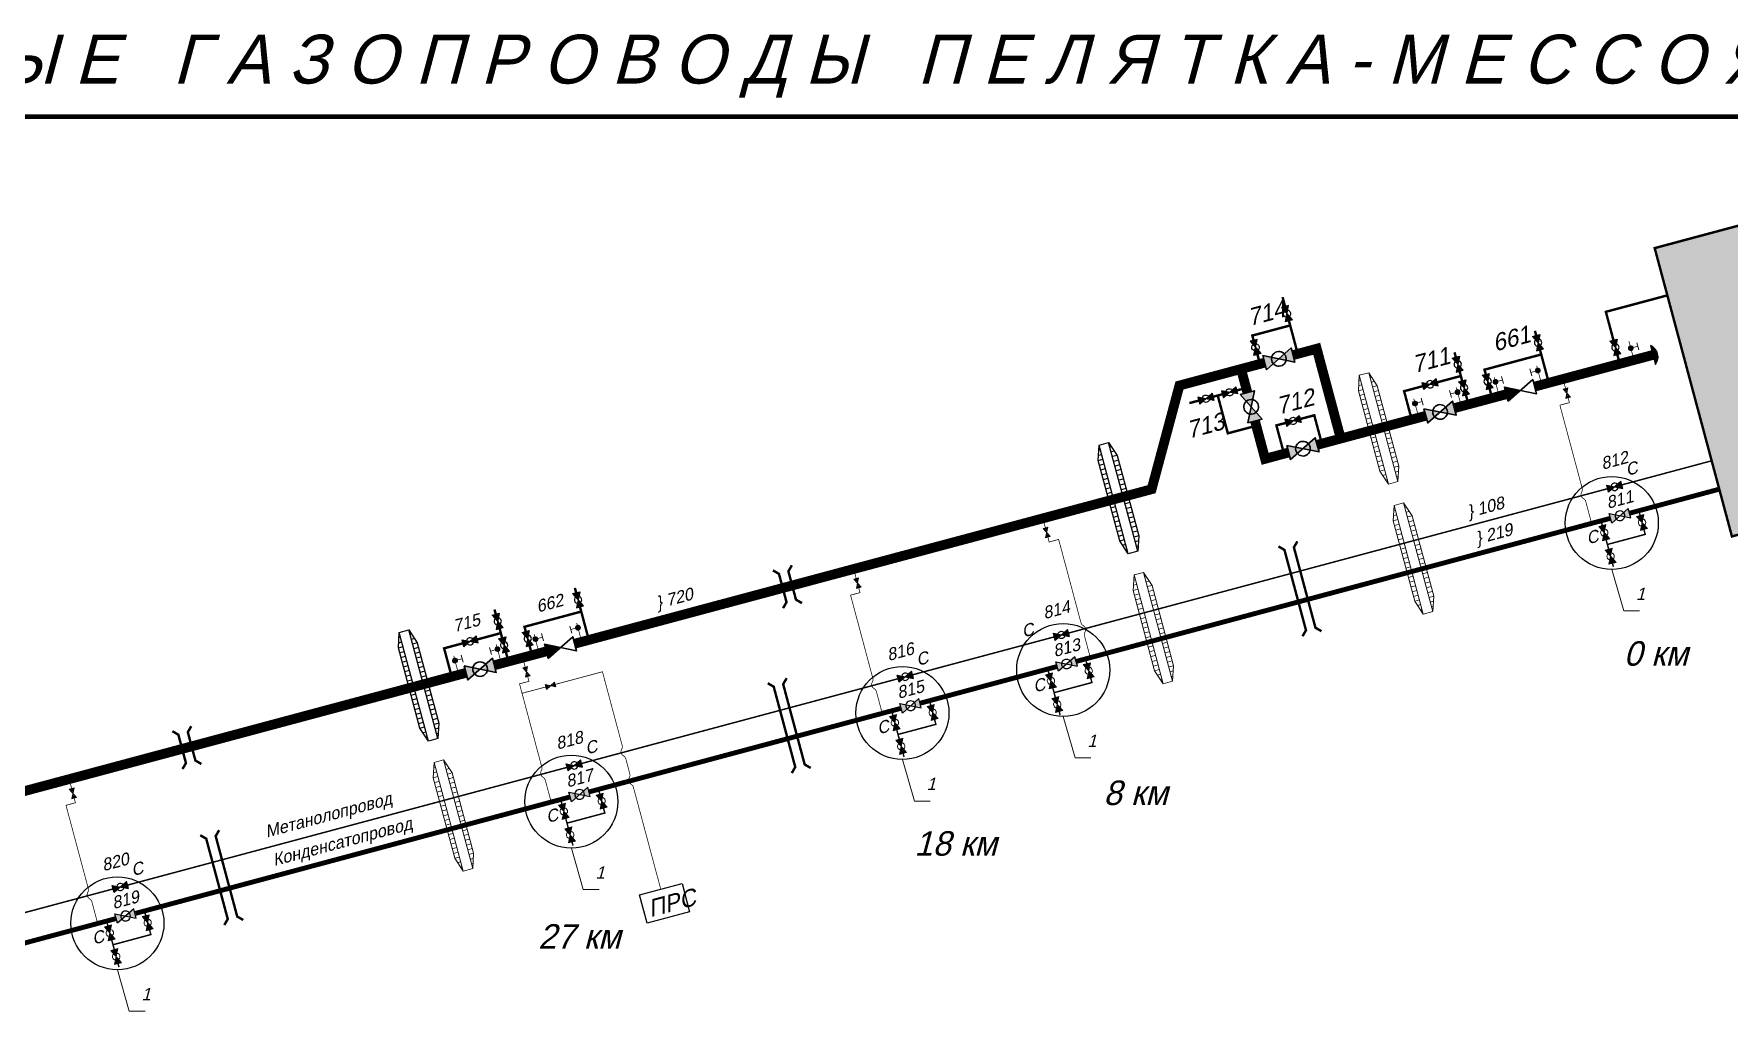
# Paper-space layout 'Layout1' of a CAD drawing. Header units: millimetres. Extents: x 4 to 970, y 6 to 602.
# Drawn here: x 277.7 to 624, y 399.4 to 602.1 of the extents above; entities that cross this region are included whole.
import ezdxf

# ---------------------------------------------------------------- set-up
doc = ezdxf.new("R2010")
doc.units = ezdxf.units.MM
for name, color, linetype in [('Вентили', 7, 'Continuous'), ('Заглушки сферич.', 7, 'Continuous'), ('Задвижки ручн.ВД', 7, 'Continuous'), ('Клапаны обр.', 7, 'Continuous'), ('Краны шар.ВД', 7, 'Continuous'), ('Переезды', 7, 'Continuous'), ('Площадки', 7, 'Continuous'), ('Рамка', 7, 'Continuous'), ('Трубы 0057', 7, 'Continuous'), ('Трубы 0108', 7, 'Continuous'), ('Трубы 0114', 7, 'Continuous'), ('Трубы 0159', 7, 'Continuous'), ('Трубы 0219', 7, 'Continuous'), ('Трубы 0720', 7, 'Continuous')]:
    doc.layers.add(name, color=color, linetype=linetype)
doc.styles.add('# елементов', font='ruslat.shx', dxfattribs={"oblique": 15, "height": 2.5})
doc.styles.add('# елементов 3.5', font='ruslat.shx', dxfattribs={"oblique": 15, "height": 3.5})
doc.styles.add('Наим. объектов', font='ruslat.shx', dxfattribs={"oblique": 15, "height": 3.5})
doc.styles.add('Наим. труб', font='ruslat.shx', dxfattribs={"oblique": 15, "height": 2.5})
doc.styles.add('Рамка 10', font='ruslat.shx', dxfattribs={"oblique": 15, "height": 10})
doc.styles.add('Рамка 5', font='ruslat.shx', dxfattribs={"oblique": 15, "height": 5})
doc.dimstyles.new('Выноски диам. труб', dxfattribs={"dimtxt": 2.5, "dimasz": 1.5, "dimexe": 1.25, "dimexo": 0.625, "dimgap": 1, "dimtad": 1, "dimtoh": 1, "dimtxsty": 'Наим. труб', "dimblk": 'OBLIQUE', "dimcen": 2.5, "dimclrd": 256, "dimclre": 256, "dimclrt": 256, "dimadec": 0, "dimazin": 0, "dimtfac": 1, "dimtmove": 0, "dimatfit": 3, "dimldrblk": 'DOTSMALL', "dimfxl": 0, "dimlwd": 20, "dimlwe": 20, "dimarcsym": 0})

# ---------------------------------------------------------------- blocks, each defined once
blk = doc.blocks.new('Задвижка ручн.ВД')
at = {"layer": 'Задвижки ручн.ВД', "linetype": 'ByBlock', "lineweight": -2}
h = blk.add_hatch(color=0, dxfattribs=at)
edge = h.paths.add_edge_path()
edge.add_ellipse((0.5, 0), major_axis=(0.177, 0.177), ratio=1, start_angle=108.4349, end_angle=135, ccw=False)
edge.add_line((0.28, 0.11), (0, 0.25))
edge.add_line((0, 0.25), (0, -0.25))
edge.add_line((0, -0.25), (0.28, -0.11))
edge.add_ellipse((0.5, 0), major_axis=(-0.177, 0.177), ratio=1, start_angle=45, end_angle=71.5651, ccw=False)
edge = h.paths.add_edge_path()
edge.add_line((0.5, 0), (0.28, 0.11))
edge.add_ellipse((0.5, 0), major_axis=(0.177, 0.177), ratio=1, start_angle=108.4349, end_angle=135)
edge.add_ellipse((0.5, 0), major_axis=(-0.177, 0.177), ratio=1, start_angle=45, end_angle=71.5651)
edge.add_line((0.28, -0.11), (0.5, 0))
edge = h.paths.add_edge_path()
edge.add_line((0.5, 0), (0.72, -0.11))
edge.add_ellipse((0.5, 0), major_axis=(0.177, 0.177), ratio=1, start_angle=288.4349, end_angle=315)
edge.add_ellipse((0.5, 0), major_axis=(-0.177, 0.177), ratio=1, start_angle=225, end_angle=251.5651)
edge.add_line((0.72, 0.11), (0.5, 0))
edge = h.paths.add_edge_path()
edge.add_ellipse((0.5, 0), major_axis=(0.177, 0.177), ratio=1, start_angle=288.4349, end_angle=315, ccw=False)
edge.add_line((0.72, -0.11), (1, -0.25))
edge.add_line((1, -0.25), (1, 0.25))
edge.add_line((1, 0.25), (0.72, 0.11))
edge.add_ellipse((0.5, 0), major_axis=(-0.177, 0.177), ratio=1, start_angle=225, end_angle=251.5651, ccw=False)
at = {"layer": 'Задвижки ручн.ВД', "color": 0, "linetype": 'ByBlock', "lineweight": -2}
blk.add_lwpolyline([(1, 0.25), (0, -0.25), (0, 0.25), (1, -0.25)], close=True, dxfattribs=at)
blk = doc.blocks.new('Пересеч. 057-325')
at = {"layer": 'Трубы 0057', "const_width": 0.15}
blk.add_lwpolyline([(-1.41, 0, -0.198912), (-0.71, -0.29), (-0.71, -0.29, 0.414214), (0.71, -0.29), (0.71, -0.29, -0.198912), (1.41, 0)], format="xyb", dxfattribs=at)
blk = doc.blocks.new('Кран шар.ВД')
at = {"layer": 'Краны шар.ВД', "linetype": 'ByBlock', "lineweight": -2}
h = blk.add_hatch(color=0, dxfattribs=at)
edge = h.paths.add_edge_path()
edge.add_ellipse((0.5, 0), major_axis=(0.177, 0.177), ratio=1, start_angle=108.43495, end_angle=135, ccw=False)
edge.add_line((0.276, 0.112), (0, 0.25))
edge.add_line((0, 0.25), (0, -0.25))
edge.add_line((0, -0.25), (0.276, -0.112))
edge.add_ellipse((0.5, 0), major_axis=(-0.177, 0.177), ratio=1, start_angle=45, end_angle=71.56505, ccw=False)
edge = h.paths.add_edge_path()
edge.add_line((0.5, 0), (0.276, 0.112))
edge.add_ellipse((0.5, 0), major_axis=(0.177, 0.177), ratio=1, start_angle=108.43495, end_angle=135)
edge.add_ellipse((0.5, 0), major_axis=(-0.177, 0.177), ratio=1, start_angle=45, end_angle=71.56505)
edge.add_line((0.276, -0.112), (0.5, 0))
edge = h.paths.add_edge_path()
edge.add_line((0.5, 0), (0.724, -0.112))
edge.add_ellipse((0.5, 0), major_axis=(0.177, 0.177), ratio=1, start_angle=288.43495, end_angle=315)
edge.add_ellipse((0.5, 0), major_axis=(-0.177, 0.177), ratio=1, start_angle=225, end_angle=251.56505)
edge.add_line((0.724, 0.112), (0.5, 0))
edge = h.paths.add_edge_path()
edge.add_ellipse((0.5, 0), major_axis=(0.177, 0.177), ratio=1, start_angle=288.43495, end_angle=315, ccw=False)
edge.add_line((0.724, -0.112), (1, -0.25))
edge.add_line((1, -0.25), (1, 0.25))
edge.add_line((1, 0.25), (0.724, 0.112))
edge.add_ellipse((0.5, 0), major_axis=(-0.177, 0.177), ratio=1, start_angle=225, end_angle=251.56505, ccw=False)
at = {"layer": 'Краны шар.ВД', "color": 0, "linetype": 'ByBlock', "lineweight": -2}
blk.add_lwpolyline([(0, 0.25), (1, -0.25), (1, 0.25), (0, -0.25)], close=True, dxfattribs=at)
blk.add_lwpolyline([(0.25, 0, 1), (0.75, 0, 1), (0.25, 0)], format="xyb", close=True, dxfattribs=at)
blk = doc.blocks.new('Клапан обр.')
at = {"layer": 'Клапаны обр.', "linetype": 'ByBlock', "lineweight": -2}
blk.add_hatch(color=0, dxfattribs=at).paths.add_polyline_path([(0, 0.25), (0, -0.25), (0.5, 0)])
at = {"layer": 'Клапаны обр.', "color": 0, "linetype": 'ByBlock', "lineweight": -2}
blk.add_lwpolyline([(0, -0.25), (0, 0.25), (1, -0.25), (1, 0.25)], close=True, dxfattribs=at)
blk = doc.blocks.new('Вентиль')
at = {"layer": 'Вентили', "linetype": 'ByBlock', "lineweight": -2}
blk.add_hatch(color=0, dxfattribs=at).paths.add_polyline_path([(1, 0, 1), (0, 0, 1)])
at = {"layer": 'Вентили', "color": 0, "linetype": 'ByBlock', "lineweight": -2}
for points in [[(-0.25, 1.5), (1.25, 1.5)], [(0.5, 0.5), (0.5, 1.5)]]:
    blk.add_lwpolyline(points, dxfattribs=at)
blk.add_lwpolyline([(0, 0, 1), (1, 0, 1)], format="xyb", close=True, dxfattribs=at)
blk = doc.blocks.new('Переезд')
at = {"layer": 'Переезды', "color": 0, "linetype": 'ByBlock', "lineweight": -2}
blk.add_lwpolyline([(3, 11.5), (4, 8.5), (4, -8.5), (3, -11.5), (1, -11.5), (0, -8.5), (0, 8.5), (1, 11.5)], close=True, dxfattribs=at)
for points in [[(0.67, 10.5), (1, 10.5)], [(1, -11.5), (1, 11.5)], [(3, -11.5), (3, 11.5)], [(3.33, 10.5), (3, 10.5)], [(0, 8.5), (1, 8.5)], [(0, 7.5), (1, 7.5)], [(0.33, 9.5), (1, 9.5)], [(3.67, 9.5), (3, 9.5)], [(4, 8.5), (3, 8.5)], [(4, 7.5), (3, 7.5)], [(0, 6.5), (1, 6.5)], [(0, 5.5), (1, 5.5)], [(0, 4.5), (1, 4.5)], [(0, 3.5), (1, 3.5)], [(4, 6.5), (3, 6.5)], [(4, 5.5), (3, 5.5)], [(4, 4.5), (3, 4.5)], [(4, 3.5), (3, 3.5)], [(0, 2.5), (1, 2.5)], [(0, 1.5), (1, 1.5)], [(0, 0.5), (1, 0.5)], [(4, 2.5), (3, 2.5)], [(4, 1.5), (3, 1.5)], [(4, 0.5), (3, 0.5)], [(0, -0.5), (1, -0.5)], [(0, -1.5), (1, -1.5)], [(0, -2.5), (1, -2.5)], [(4, -0.5), (3, -0.5)], [(4, -1.5), (3, -1.5)], [(4, -2.5), (3, -2.5)], [(0, -3.5), (1, -3.5)], [(0, -4.5), (1, -4.5)], [(0, -5.5), (1, -5.5)], [(0, -6.5), (1, -6.5)], [(4, -3.5), (3, -3.5)], [(4, -4.5), (3, -4.5)], [(4, -5.5), (3, -5.5)], [(4, -6.5), (3, -6.5)], [(0, -7.5), (1, -7.5)], [(0, -8.5), (1, -8.5)], [(0.33, -9.5), (1, -9.5)], [(4, -7.5), (3, -7.5)], [(4, -8.5), (3, -8.5)], [(3.67, -9.5), (3, -9.5)], [(0.67, -10.5), (1, -10.5)], [(3.33, -10.5), (3, -10.5)]]:
    blk.add_lwpolyline(points, dxfattribs=at)
blk = doc.blocks.new('Заглушка сфер.')
at = {"layer": 'Заглушки сферич.', "linetype": 'ByBlock', "lineweight": -2}
blk.add_hatch(color=0, dxfattribs=at).paths.add_polyline_path([(0, 0.5, 0.5), (0, -0.5)])
at = {"layer": 'Заглушки сферич.', "color": 0, "linetype": 'ByBlock', "lineweight": -2}
blk.add_line((0, -0.5), (0, 0.5), dxfattribs=at)
blk.add_arc((0.375, 0), 0.625, 126.8699, 233.1301, dxfattribs=at)
blk = doc.blocks.new('_DotSmall')
at = {"layer": 'Трубы 0057', "color": 0, "const_width": 0.5}
blk.add_lwpolyline([(-0.0625, 0, 1), (0.0625, 0, 1)], format="xyb", close=True, dxfattribs=at)
blk = doc.blocks.new('_Oblique')
at = {"layer": 'Трубы 0057', "color": 0, "lineweight": -2}
blk.add_line((-0.5, -0.5), (0.5, 0.5), dxfattribs=at)

psp = doc.layouts.get("Layout1")

# ---------------------------------------------------------------- hatches: boundary and pattern name
at = {"layer": 'Площадки', "lineweight": 15}
psp.add_hatch(color=9, dxfattribs=at).paths.add_polyline_path([(628.07, 563.52), (608.76, 558.34), (624.54, 499.42), (643.86, 504.6)])

# ---------------------------------------------------------------- linework, layer by layer
at = {"layer": 'Переезды', "const_width": 0.5}
for points in [[(540.7, 480.06), (539.47, 480.77), (535.07, 497.19), (535.78, 498.41)], [(536.83, 479.03), (537.54, 480.25), (533.14, 496.67), (531.92, 497.38)], [(430.73, 484.76), (431.44, 485.99), (429.89, 491.78), (428.66, 492.49)], [(434.6, 485.8), (433.37, 486.5), (431.82, 492.3), (432.53, 493.52)], [(432.51, 451.07), (433.22, 452.3), (428.82, 468.72), (427.6, 469.43)], [(436.38, 452.11), (435.15, 452.82), (430.75, 469.24), (431.46, 470.46)], [(311.93, 452.93), (310.7, 453.63), (309.15, 459.43), (309.85, 460.65)], [(308.06, 451.89), (308.77, 453.12), (307.22, 458.91), (305.99, 459.62)], [(316.6, 420.02), (317.31, 421.24), (312.91, 437.66), (311.69, 438.37)], [(320.47, 421.05), (319.24, 421.76), (314.84, 438.18), (315.55, 439.4)]]:
    psp.add_lwpolyline(points, dxfattribs=at)
at = {"layer": 'Площадки', "const_width": 0.5}
psp.add_lwpolyline([(608.76, 558.34), (628.07, 563.52), (643.86, 504.6), (624.54, 499.42)], close=True, dxfattribs=at)
at = {"layer": 'Площадки'}
psp.add_lwpolyline([(401.4, 426.17), (410.09, 428.5), (411.64, 422.71), (402.95, 420.38)], close=True, dxfattribs=at)
at = {"layer": 'Площадки', "lineweight": 25}
for centre in [(600, 502.16), (487.95, 472.14), (455.11, 463.34), (387.49, 445.22), (294.77, 420.38)]:
    psp.add_circle(centre, 9.5, dxfattribs=at)
at = {"layer": 'Рамка', "const_width": 1}
psp.add_lwpolyline([(969.05, 6.19), (4.71, 6.19), (4.71, 585.19), (969.05, 585.19)], close=True, dxfattribs=at)
at = {"layer": 'Трубы 0057', "const_width": 0.15}
for points in [[(603.5, 539.33), (604.53, 535.47)], [(585.7, 530.42), (584.66, 534.29)], [(569.28, 526.02), (568.24, 529.89)], [(577, 528.09), (575.97, 531.96)], [(590.04, 531.59), (590.56, 529.66)], [(560.58, 523.69), (559.55, 527.56)], [(591.08, 527.72), (591.34, 526.76), (589.4, 526.24), (593.96, 509.25)], [(594.69, 506.52), (595.88, 502.09)], [(483.79, 503.12), (484.31, 501.19)], [(484.83, 499.25), (485.08, 498.29), (487.02, 498.81), (491.57, 481.82)], [(445.15, 492.77), (445.67, 490.83)], [(446.19, 488.9), (446.45, 487.94), (444.52, 487.42), (449.07, 470.43)], [(389.61, 477.88), (388.58, 481.75)], [(380.92, 475.55), (379.88, 479.42)], [(492.3, 479.09), (493.49, 474.66)], [(364.5, 471.15), (363.46, 475.02)], [(373.19, 473.48), (372.16, 477.35)], [(377.54, 474.65), (378.06, 472.72)], [(378.57, 470.78), (378.83, 469.82), (376.9, 469.3), (381.45, 452.31)], [(377.42, 467.37), (382.25, 468.66)], [(449.8, 467.7), (450.99, 463.27)], [(398.61, 453.98), (399.43, 450.92)], [(284.91, 449.83), (285.43, 447.9)], [(382.18, 449.58), (383.37, 445.15)], [(400.16, 448.19), (405.75, 427.34)], [(285.95, 445.96), (286.2, 445), (284.27, 444.48), (288.82, 427.49)], [(289.56, 424.76), (290.74, 420.33)]]:
    psp.add_lwpolyline(points, dxfattribs=at)
at = {"layer": 'Трубы 0057'}
psp.add_lwpolyline([(384.18, 469.18, 0.15, 0.15, 0), (393.84, 471.77, 0.15, 0.15, 0), (397.87, 456.71, 0, 0, 0)], format="xyseb", dxfattribs=at)
at = {"layer": 'Трубы 0108', "color": 5}
psp.add_lwpolyline([(602.05, 509.96, 0.3, 0.3, 0), (620.4, 514.88, 0, 0, 0)], format="xyseb", dxfattribs=at)
at = {"layer": 'Трубы 0108', "color": 5, "const_width": 0.3}
for points in [[(489.04, 479.68), (599.15, 509.18)], [(457.16, 471.14), (486.14, 478.9)], [(389.55, 453.02), (454.26, 470.36)], [(296.82, 428.17), (386.65, 452.24)], [(246.59, 414.71), (293.92, 427.4)]]:
    psp.add_lwpolyline(points, dxfattribs=at)
at = {"layer": 'Трубы 0108', "const_width": 0.3}
for points in [[(597.81, 502.61), (598.07, 501.64)], [(605.79, 503.72), (605.53, 504.68)], [(598.84, 498.75), (599.36, 496.82)], [(599.1, 497.78), (606.83, 499.85), (606.57, 500.82)], [(600.07, 494.16), (600.33, 493.19)], [(492.78, 473.43), (492.52, 474.4)], [(484.79, 472.33), (485.05, 471.36)], [(485.83, 468.47), (486.35, 466.53)], [(486.09, 467.5), (493.82, 469.57), (493.56, 470.54)], [(460.9, 464.89), (460.65, 465.86)], [(487.06, 463.88), (487.32, 462.91)], [(452.92, 463.79), (453.18, 462.82)], [(454.21, 458.96), (461.94, 461.03), (461.68, 461.99)], [(453.95, 459.92), (454.47, 457.99)], [(455.18, 455.34), (455.44, 454.37)], [(393.29, 446.78), (393.03, 447.74)], [(385.3, 445.67), (385.56, 444.7)], [(386.6, 440.84), (394.32, 442.91), (394.07, 443.88)], [(386.34, 441.81), (386.86, 439.88)], [(387.57, 437.22), (387.83, 436.25)], [(300.56, 421.93), (300.3, 422.89)], [(292.57, 420.82), (292.83, 419.86)], [(293.87, 415.99), (301.6, 418.07), (301.34, 419.03)], [(293.61, 416.96), (294.13, 415.03)], [(294.84, 412.37), (295.1, 411.41)]]:
    psp.add_lwpolyline(points, dxfattribs=at)
at = {"layer": 'Трубы 0159', "const_width": 0.5}
for points in [[(533.27, 546.4), (532.76, 548.33)], [(535.86, 536.74), (534.05, 543.5)], [(526.84, 539.5), (526.58, 540.47), (534.31, 542.54)], [(584.56, 540.47), (584.3, 541.44)], [(528.14, 534.67), (527.62, 536.6)], [(568.14, 536.07), (567.88, 537.04)], [(574.26, 532.54), (574, 533.5), (585.59, 536.61)], [(587.14, 530.81), (585.33, 537.57)], [(601.63, 534.69), (601.12, 536.63)], [(569.43, 531.24), (568.91, 533.17)], [(525.31, 529.77), (523.38, 529.25)], [(559.13, 523.31), (557.58, 529.1), (561.44, 530.14)], [(564.34, 530.91), (569.17, 532.21)], [(575.55, 527.71), (575.04, 529.64)], [(515.65, 527.18), (513.72, 526.67)], [(520.48, 528.48), (518.55, 527.96)], [(527.38, 522.04), (521.58, 520.49), (519.51, 528.22)], [(570.72, 526.41), (570.21, 528.34)], [(533.05, 516.32), (531.5, 522.11), (533.43, 522.63)], [(388.47, 487.93), (388.21, 488.9)], [(372.05, 483.53), (371.79, 484.5)], [(391.06, 478.27), (389.25, 485.03)], [(378.18, 480), (377.92, 480.96), (389.51, 484.07)], [(363.05, 470.77), (361.5, 476.56), (365.36, 477.6)], [(368.26, 478.37), (373.09, 479.67)], [(373.35, 478.7), (372.83, 480.63)], [(374.64, 473.87), (374.12, 475.8)], [(379.47, 475.17), (378.95, 477.1)]]:
    psp.add_lwpolyline(points, dxfattribs=at)
at = {"layer": 'Трубы 0159'}
for points in [[(600.34, 539.52, 0.5, 0.5, 0), (598.79, 545.32, 0.5, 0.5, 0), (611.34, 548.68, 0, 0, 0)], [(536.33, 523.41, 0.5, 0.5, 0), (539.23, 524.18, 0.5, 0.5, 0), (540.78, 518.39, 0, 0, 0)]]:
    psp.add_lwpolyline(points, format="xyseb", dxfattribs=at)
at = {"layer": 'Трубы 0219', "color": 1}
psp.add_lwpolyline([(603.6, 504.16, 1, 1, 0), (621.96, 509.08, 0, 0, 0)], format="xyseb", dxfattribs=at)
at = {"layer": 'Трубы 0219', "color": 1, "const_width": 1}
for points in [[(490.59, 473.88), (599.74, 503.13)], [(458.71, 465.34), (486.73, 472.85)], [(391.1, 447.22), (454.85, 464.31)], [(298.47, 422.4), (387.24, 446.19)], [(248.14, 408.92), (294.61, 421.37)]]:
    psp.add_lwpolyline(points, dxfattribs=at)
at = {"layer": 'Трубы 0720'}
for points in [[(534.9, 536.48, 2, 2, 0), (539.73, 537.78, 2, 2, 0), (544.64, 519.42, 0, 0, 0)], [(388.16, 477.5, 2, 2, 0), (506.01, 509.07, 2, 2, 0), (511.69, 530.26, 2, 2, 0), (529.1, 534.93, 0, 0, 0)], [(525.57, 528.81, 2, 2, 0), (524.27, 533.64, 0, 0, 0)], [(132.71, 414.19, 2, 2, 0), (151.91, 414.19, 2, 2, 0), (365.95, 471.54, 0, 0, 0)]]:
    psp.add_lwpolyline(points, format="xyseb", dxfattribs=at)
at = {"layer": 'Трубы 0720', "const_width": 2}
for points in [[(608.4, 536.51), (584.25, 530.04)], [(578.45, 528.48), (567.83, 525.64)], [(534.02, 516.58), (529.19, 515.28), (527.12, 523.01)], [(562.03, 524.08), (539.81, 518.13)], [(371.74, 473.1), (382.37, 475.94)]]:
    psp.add_lwpolyline(points, dxfattribs=at)

# ---------------------------------------------------------------- block references
at = {"layer": 'Вентили', "lineweight": 15}
for p, rotation in [((603.76, 538.37), 285), ((585.05, 532.84), 105), ((568.63, 528.44), 105), ((576.1, 531.48), 285), ((559.68, 527.08), 285), ((388.97, 480.3), 105), ((380.01, 478.94), 285), ((363.59, 474.54), 285), ((372.55, 475.9), 105)]:
    psp.add_blockref('Вентиль', p, dxfattribs=dict(at, rotation=rotation))
at = {"layer": 'Заглушки сферич.', "xscale": 4, "yscale": 4, "rotation": 195.0000000000001}
psp.add_blockref('Заглушка сфер.', (608.4, 536.51), dxfattribs=at)
at = {"layer": 'Задвижки ручн.ВД', "lineweight": 15, "yscale": 2}
for p, xscale, rotation in [((590.56, 529.66), 2, 285), ((484.31, 501.19), -2, 105), ((445.67, 490.83), 2, 285), ((378.06, 472.72), 2, 285), ((382.25, 468.66), 2, 15), ((285.43, 447.9), 2, 285)]:
    psp.add_blockref('Задвижка ручн.ВД', p, dxfattribs=dict(at, xscale=xscale, rotation=rotation))
at = {"layer": 'Клапаны обр.', "lineweight": 35, "xscale": 6.000000000000001, "yscale": 6, "rotation": 15}
for p in [(578.45, 528.48), (382.37, 475.94)]:
    psp.add_blockref('Клапан обр.', p, dxfattribs=at)
at = {"layer": 'Краны шар.ВД', "lineweight": 25}
for p, xscale, yscale, rotation in [((533.27, 546.4), -3, 3, 105), ((584.56, 540.47), 3, 3, 284.9999999999999), ((526.84, 539.5), -3, 3, 105), ((600.34, 539.52), 3, 3, 284.9999999999999), ((568.14, 536.07), 3, 3, 284.9999999999999), ((520.48, 528.48), -3, 3, 195.0000000000001), ((561.44, 530.14), 3, 3, 15), ((569.43, 531.24), 3, 3, 284.9999999999999), ((574.26, 532.54), 3, 3, 284.9999999999999), ((515.65, 527.18), -3, 3, 195.0000000000001), ((533.43, 522.63), -3, 3, 195.0000000000001), ((599.15, 509.18), 3, 3, 15), ((599.74, 503.13), 3.999999999999999, 4, 15.00000000000001), ((388.47, 487.93), 3, 3, 284.9999999999999), ((372.05, 483.53), 3, 3, 284.9999999999999), ((365.36, 477.6), 3, 3, 15), ((373.35, 478.7), 3, 3, 284.9999999999999), ((378.18, 480), 3, 3, 284.9999999999999), ((489.04, 479.68), -3, 3, 15.00000000000003), ((490.59, 473.88), -4, 4, 15.00000000000003), ((454.26, 470.36), 3, 3, 15), ((454.85, 464.31), 3.999999999999999, 4, 15.00000000000001), ((386.65, 452.24), 3, 3, 15), ((387.24, 446.19), 3.999999999999999, 4, 15.00000000000001), ((293.92, 427.4), 3, 3, 15), ((294.51, 421.34), 3.999999999999999, 4, 15.00000000000001)]:
    psp.add_blockref('Кран шар.ВД', p, dxfattribs=dict(at, xscale=xscale, yscale=yscale, rotation=rotation))
at = {"layer": 'Краны шар.ВД', "lineweight": 35, "yscale": 6}
for p, xscale, rotation in [((529.1, 534.93), 6.000000000000001, 15), ((527.12, 523.01), 5.999999999999999, 105), ((562.03, 524.08), 6.000000000000001, 15), ((534.02, 516.58), 6.000000000000001, 15), ((365.95, 471.54), 6.000000000000001, 15)]:
    psp.add_blockref('Кран шар.ВД', p, dxfattribs=dict(at, xscale=xscale, rotation=rotation))
at = {"layer": 'Краны шар.ВД', "lineweight": 15, "xscale": 3, "yscale": 3, "rotation": 284.9999999999999}
for p in [(605.79, 503.72), (598.07, 501.64), (599.36, 496.82), (485.05, 471.36), (492.78, 473.43), (460.9, 464.89), (486.35, 466.53), (453.18, 462.82), (454.47, 457.99), (393.29, 446.78), (385.56, 444.7), (386.86, 439.88), (292.83, 419.86), (300.56, 421.93), (294.13, 415.03)]:
    psp.add_blockref('Кран шар.ВД', p, dxfattribs=at)
at = {"layer": 'Переезды', "lineweight": 15, "rotation": 14.99999999999999}
for p in [(550.44, 520.98), (557.56, 494.41), (504.43, 480.18), (361.47, 441.87)]:
    psp.add_blockref('Переезд', p, dxfattribs=at)
at = {"layer": 'Переезды', "lineweight": 25, "rotation": 14.99999999999999}
for p in [(497.31, 506.74), (354.36, 468.44)]:
    psp.add_blockref('Переезд', p, dxfattribs=at)
at = {"layer": 'Трубы 0057', "rotation": 285}
for p in [(594.32, 507.89), (449.43, 469.07), (398.24, 455.35), (381.82, 450.95), (399.79, 449.55), (289.19, 426.13)]:
    psp.add_blockref('Пересеч. 057-325', p, dxfattribs=at)
at = {"layer": 'Трубы 0057', "xscale": -1, "rotation": 105}
psp.add_blockref('Пересеч. 057-325', (491.93, 480.45), dxfattribs=at)

# ---------------------------------------------------------------- texts
at = {"layer": 'Краны шар.ВД', "lineweight": 35, "style": '# елементов 3.5', "oblique": 15}
for s, p in [('714', (526.06, 542.4)), ('661', (576.12, 537.18)), ('711', (559.7, 532.78)), ('712', (531.95, 524.3)), ('713', (513.6, 519.39))]:
    psp.add_text(s, height=3.5, rotation=15, dxfattribs=at).set_placement(p)
at = {"layer": 'Краны шар.ВД', "lineweight": 25, "style": '# елементов', "oblique": 15}
for s, p in [('812', (598.12, 513.05)), ('С', (603.15, 511.79)), ('811', (599.22, 505.06)), ('С', (595.15, 497.79)), ('662', (380.65, 483.85)), ('814', (484.14, 482.51)), ('715', (363.65, 479.85)), ('С', (479.81, 478.77)), ('816', (452.26, 473.96)), ('813', (486.21, 474.78)), ('С', (458.26, 472.96)), ('815', (454.33, 466.24)), ('С', (482.14, 467.51)), ('С', (450.26, 458.96)), ('818', (384.65, 455.85)), ('С', (390.65, 454.85)), ('817', (386.72, 448.12)), ('С', (382.65, 440.85)), ('820', (291.92, 431)), ('С', (297.92, 430)), ('819', (293.99, 423.27)), ('С', (289.92, 416))]:
    psp.add_text(s, height=2.5, rotation=15, dxfattribs=at).set_placement(p)
at = {"layer": 'Площадки', "lineweight": 50, "style": 'Рамка 5', "oblique": 15}
for s, p in [('0 км', (602.44, 473.01)), ('8 км', (496.18, 444.54)), ('18 км', (457.55, 434.19)), ('27 км', (380.71, 415.19))]:
    psp.add_text(s, height=5, dxfattribs=at).set_placement(p)
at = {"layer": 'Площадки', "lineweight": 35, "style": 'Наим. объектов', "oblique": 15}
psp.add_text('ПРС', height=3.5, rotation=15, dxfattribs=at).set_placement((403.66, 421.6))
at = {"layer": 'Площадки', "lineweight": 25, "char_height": 2.5, "attachment_point": 1, "style": 'Наим. труб'}
for insert in [(604.94, 488.94), (492.89, 458.91), (460.05, 450.11), (392.43, 432), (299.7, 407.15)]:
    psp.add_mtext('1', dxfattribs=dict(at, insert=insert))
at = {"layer": 'Рамка', "lineweight": 100, "style": 'Рамка 10', "oblique": 15}
psp.add_text('М Е Ж П Р О М Ы С Л О В Ы Е   Г А З О П Р О В О Д Ы   П Е Л Я Т К А - М Е С С О Я Х А', height=10, dxfattribs=at).set_placement((103.8, 591.96))
at = {"layer": 'Трубы 0057', "lineweight": 25, "style": '# елементов', "oblique": 15}
psp.add_text('Метанолопровод', height=2.5, rotation=15, dxfattribs=at).set_placement((325.28, 437.87))
at = {"layer": 'Трубы 0108', "lineweight": 25, "style": 'Наим. труб', "oblique": 15}
psp.add_text('} 108', height=2.5, rotation=15, dxfattribs=at).set_placement((570.82, 503.21))
at = {"layer": 'Трубы 0114', "lineweight": 25, "style": '# елементов', "oblique": 15}
psp.add_text('Конденсатопровод', height=2.5, rotation=15, dxfattribs=at).set_placement((326.83, 432.07))
at = {"layer": 'Трубы 0219', "lineweight": 25, "style": 'Наим. труб', "oblique": 15}
psp.add_text('} 219', height=2.5, rotation=15, dxfattribs=at).set_placement((572.55, 497.78))
at = {"layer": 'Трубы 0720', "lineweight": 25, "style": 'Наим. труб', "oblique": 15}
psp.add_text('} 720', height=2.5, rotation=15, dxfattribs=at).set_placement((405.15, 484.59))

# ---------------------------------------------------------------- leaders
at = {"layer": 'Площадки', "lineweight": 25, "has_arrowhead": 0, "annotation_type": 0, "has_hookline": 1, "hookline_direction": 0, "text_width": 0.723}
for points in [[(600, 492.66), (602.44, 484.19), (603.94, 484.19)], [(487.95, 462.64), (490.39, 454.16), (491.89, 454.16)], [(455.11, 453.84), (457.55, 445.36), (459.05, 445.36)], [(387.49, 435.72), (389.93, 427.25), (391.43, 427.25)], [(294.77, 410.88), (297.2, 402.4), (298.7, 402.4)]]:
    psp.add_leader(points, dimstyle='Выноски диам. труб', override={"dimgap": 1, "dimtad": 1}, dxfattribs=at)

doc.saveas('drawing.dxf')
